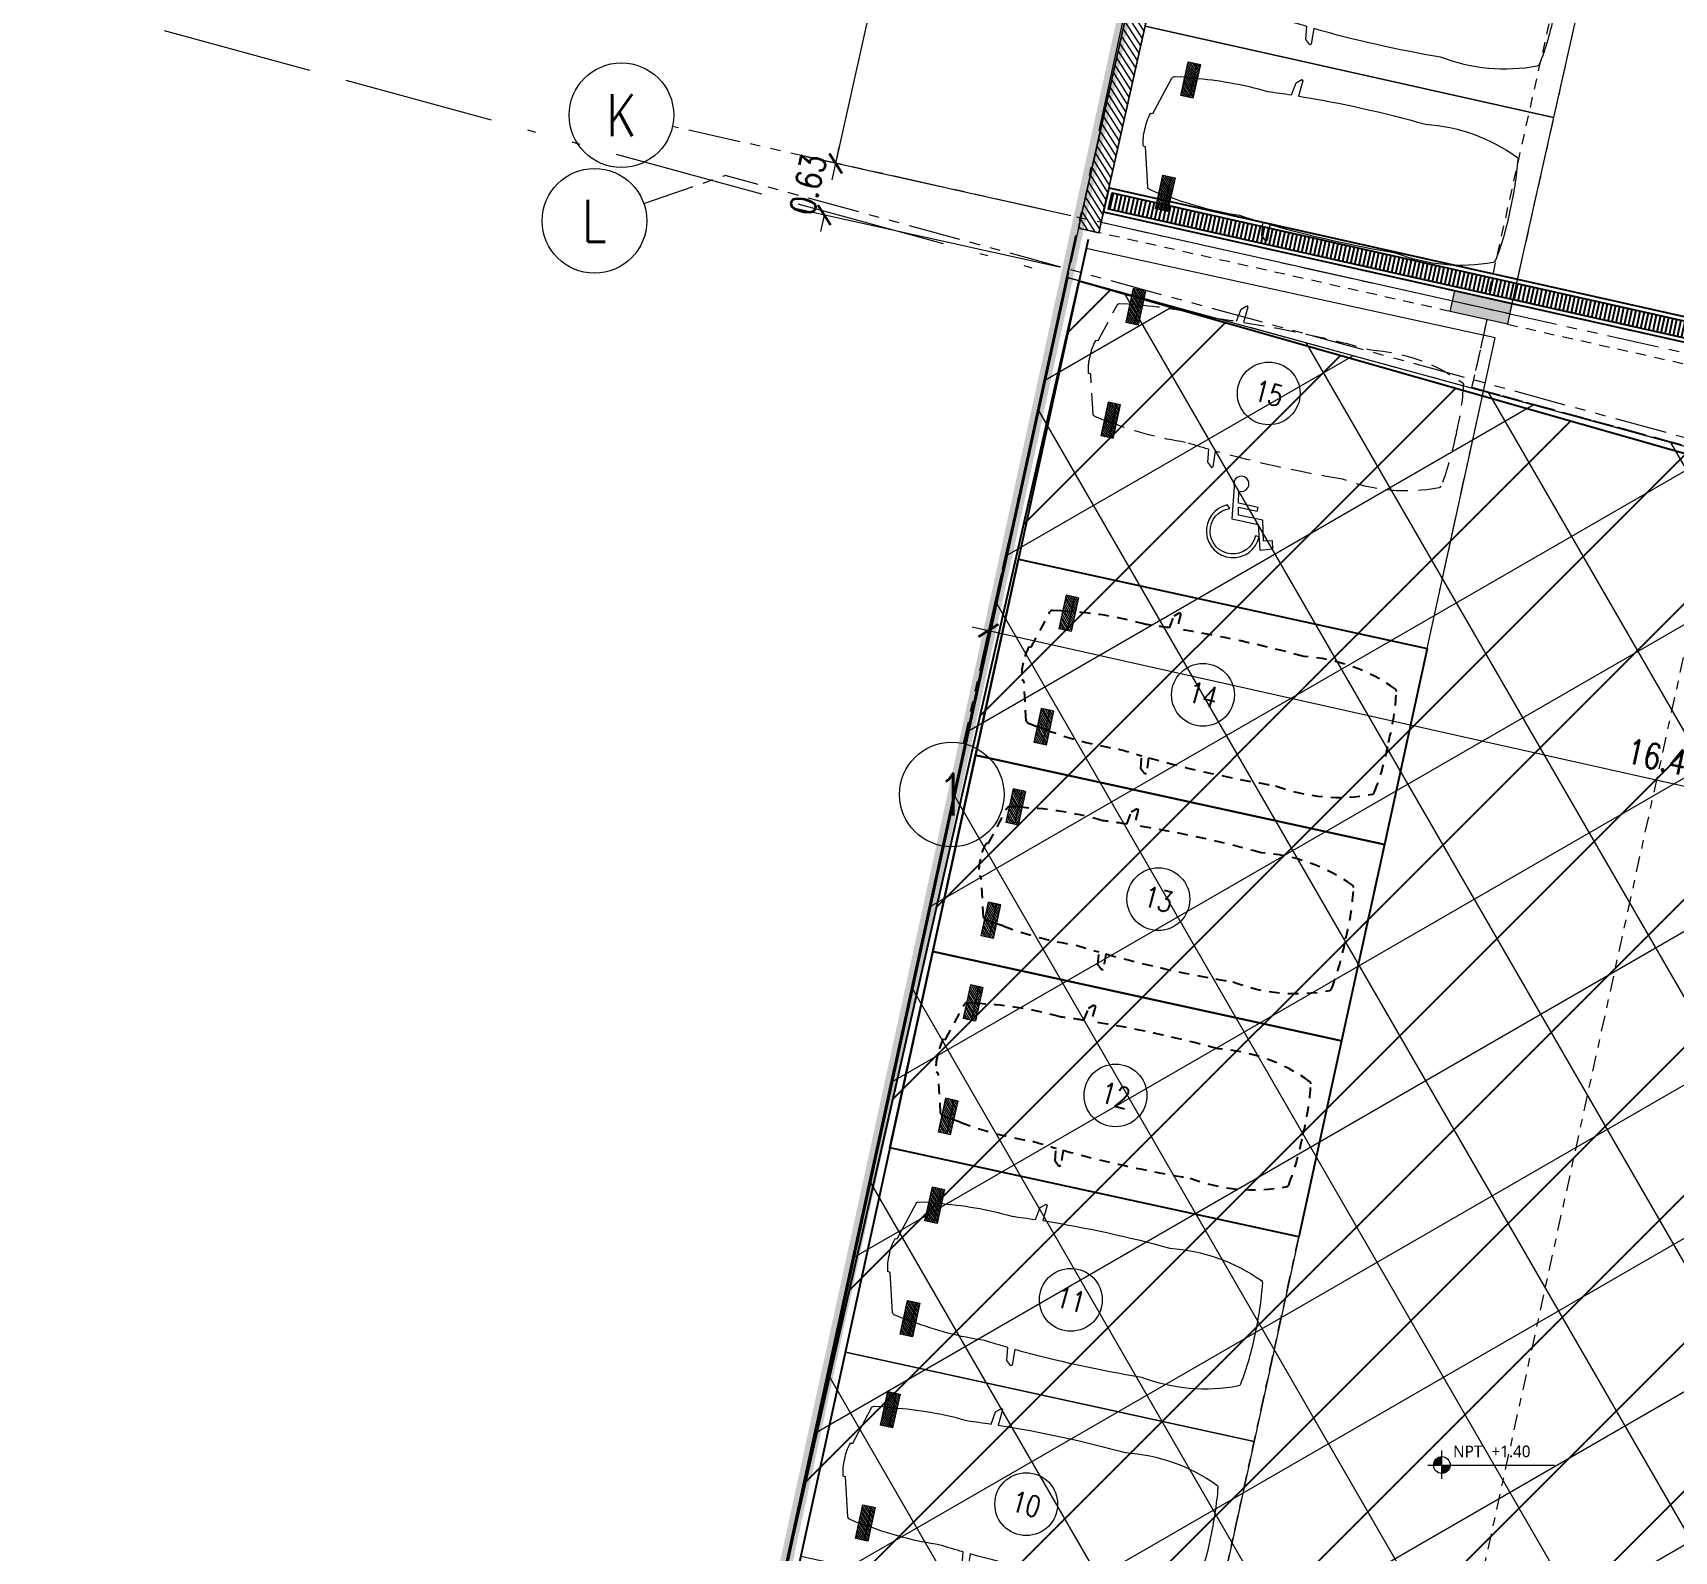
# Model space of a CAD drawing. Header units: inches. Extents: x 0 to 766, y -245 to 236.
# Drawn here: x 168.11 to 187.72, y 71.21 to 89.35 of the extents above; entities that cross this region are included whole.
import ezdxf
from ezdxf.enums import TextEntityAlignment as Align

# ---------------------------------------------------------------- set-up
doc = ezdxf.new("R2010")
doc.units = ezdxf.units.IN
doc.header["$MEASUREMENT"] = 0
for name, pattern in [('1P$0$HIDDEN', [0.375, 0.25, -0.125]), ('1P$0$HIDDEN2', [0.1875, 0.125, -0.0625]), ('ACAD_ISO13W100', [36, 12, -3, 12, -3, 0, -3, 0, -3]), ('CENTER', [2, 1.25, -0.25, 0.25, -0.25]), ('DASHED2', [0.375, 0.25, -0.125]), ('HIDDEN2', [0.1875, 0.125, -0.0625]), ('PHANTOM', [2.5, 1.25, -0.25, 0.25, -0.25, 0.25, -0.25])]:
    doc.linetypes.add(name, pattern=pattern)
doc.layers.get('DEFPOINTS').update_dxf_attribs({"color": 251, "lineweight": 9})
for name, color, linetype, lineweight in [('000 SOS 911 SOPORTES ACI', 3, 'Continuous', 25), ('1P$0$A-ESTRUCTURA-HATCH', 251, 'Continuous', 9), ('1P$0$A-ESTRUCTURA-MUROS', 251, 'Continuous', 9), ('1P$0$A-ESTRUCTURA-PLACAS', 251, 'Continuous', 9), ('1P$0$A-ESTRUCTURA-VIGAS', 251, '1P$0$HIDDEN2', 9), ('1P$0$A-MOBILIARIO', 251, 'Continuous', 9), ('1P$0$A-MUROS', 251, 'Continuous', 9), ('1P$0$A-PROYECCIONES', 251, '1P$0$HIDDEN', 9), ('AUTOS', 251, 'Continuous', 9), ('BOTALLANTAS', 251, 'Continuous', 9), ('COTAS-EXTER', 251, 'Continuous', 9), ('DLP_ETAPAS', 251, 'Continuous', 9), ('DLP_HATCH', 251, 'Continuous', 9), ('EJES', 251, 'PHANTOM', 9), ('MUMERACIONESTAC', 251, 'Continuous', 9), ('MURO-BAJO', 251, 'Continuous', 9), ('PROYECCIONES', 251, 'HIDDEN2', 9), ('XREF_PAISAJISMO_200612$0$A-AN-TEXT-NIVEL', 251, 'Continuous', 9), ('XREF_VEGETACION_200612$0$0_PA_alternathera verde', 251, 'Continuous', 9)]:
    doc.layers.add(name, color=color, linetype=linetype, lineweight=lineweight)
doc.layers.add('relleno', color=7, linetype='Continuous')
doc.styles.add('ROMANS', font='romans.shx', dxfattribs={"width": 0.8})
doc.styles.add('TXT_COTAS', font='romans.shx', dxfattribs={"width": 0.8})
doc.styles.add('XREF_PAISAJISMO_200612$0$NIVEL50', font='l_10646.ttf', dxfattribs={"height": 0.2})
doc.dimstyles.new('DLP-COTA 200', dxfattribs={"dimtxt": 0.3, "dimasz": 0.2, "dimexe": 0.36, "dimexo": 0.12, "dimgap": 0.12, "dimtad": 1, "dimzin": 0, "dimdsep": 46, "dimtxsty": 'TXT_COTAS', "dimblk": 'ARCHTICK', "dimcen": 0.18, "dimdle": 0.2, "dimclrd": 256, "dimclre": 256, "dimclrt": 2, "dimadec": 0, "dimazin": 0, "dimtfac": 1, "dimtix": 1, "dimtofl": 0, "dimtmove": 2, "dimatfit": 3, "dimfxl": 0.36, "dimtolj": 1, "dimtzin": 0, "dimlwd": 9, "dimlwe": 9, "dimarcsym": 0})
pattern_1 = [(135, (197.33794, 7.870623), (-0.0141421356, -0.0141421356), [])]
pattern_2 = [(135, (206.14519, 11.580108), (-0.0141421356, -0.0141421356), [])]
pattern_3 = [(135, (206.14519, 9.18335), (-0.0141421356, -0.0141421356), [])]
pattern_4 = [(135, (-3223.194398, -2154.408426), (-0.01414213562, -0.01414213562), [])]
pattern_5 = [(135, (206.269898, 6.786592), (-0.0141421356, -0.0141421356), [])]
pattern_6 = [(135, (197.28794, 7.870623), (-0.0141421356, -0.0141421356), [])]
pattern_7 = [(135, (197.29044, 7.870623), (-0.0141421356, -0.0141421356), [])]

# ---------------------------------------------------------------- blocks, each defined once
blk = doc.blocks.new('XREF_PAISAJISMO_200612$0$NIVELES')
h = blk.add_hatch(color=256)
h.paths.add_polyline_path([(0, 0.081, 0.414214), (-0.086, -0.005), (0, -0.005)])
h.paths.add_polyline_path([(0.086, -0.005), (0, -0.005), (0, -0.09, 0.414214)])
for points in [[(0, -0.145), (0, 0.145)], [(-0.145, -0.005), (1.152, -0.005)]]:
    blk.add_lwpolyline(points)
blk.add_circle((0, -0.005), 0.0855)
at = {"style": 'XREF_PAISAJISMO_200612$0$NIVEL50'}
for tag, p in [('TIPONIVEL', (0.114, 0.008)), ('NIVELPISO', (0.506, 0.008))]:
    blk.add_attdef(tag, p, '', height=0.12, dxfattribs=at)
blk = doc.blocks.new('XREF_PAISAJISMO_200612')
at = {"layer": 'XREF_PAISAJISMO_200612$0$A-AN-TEXT-NIVEL'}
ref = blk.add_blockref('XREF_PAISAJISMO_200612$0$NIVELES', (28.821, 68.535), dxfattribs=dict(at, xscale=1.169359018536312, yscale=1.169359018536312, zscale=1.169359018536312))
ref.add_attrib('TIPONIVEL', 'NPT', dxfattribs={"layer": '0', "height": 0.1403, "style": 'XREF_PAISAJISMO_200612$0$NIVEL50'}).set_placement((28.954, 68.58), align=Align.BOTTOM_LEFT)
ref.add_attrib('NIVELPISO', '+1.40', dxfattribs={"layer": '0', "height": 0.1403, "style": 'XREF_PAISAJISMO_200612$0$NIVEL50'}).set_placement((29.413, 68.58), align=Align.BOTTOM_LEFT)
blk = doc.blocks.new('paisajismo et 1')
at = {"layer": 'XREF_VEGETACION_200612$0$0_PA_alternathera verde', "true_color": 0x99b29c, "transparency": 33554618}
h = blk.add_hatch(dxfattribs=at)
h.set_pattern_fill('STIP2', color=253, scale=0.1, angle=45, style=0, double=1, pattern_type=2)
h.set_pattern_definition([(45, (-0.05515, 0.06788), (-0.07071068, 0.07071068), [0, -0.1]), (45, (-0.03536, 0.06505), (-0.07071068, 0.07071068), [0, -0.1]), (45, (-0.02192, 0.04455), (-0.07071068, 0.07071068), [0, -0.1]), (45, (0.01909, 0.05303), (-0.07071068, 0.07071068), [0, -0.1]), (45, (-0.00849, 0.07637), (-0.07071068, 0.07071068), [0, -0.1]), (45, (-0.00636, 0.11243), (-0.07071068, 0.07071068), [0, -0.1]), (45, (-0.03606, 0.09263), (-0.07071068, 0.07071068), [0, -0.1]), (45, (0.02263, 0.09334), (-0.07071068, 0.07071068), [0, -0.1]), (45, (0.04172, 0.06718), (-0.07071068, 0.07071068), [0, -0.1]), (45, (0, 0.00424), (-0.07071068, 0.07071068), [0, -0.1]), (45, (-0.00141, 0.03111), (-0.07071068, 0.07071068), [0, -0.1]), (45, (0.02192, 0.02758), (-0.07071068, 0.07071068), [0, -0.1]), (45, (0.0198, 0.11597), (-0.07071068, 0.07071068), [0, -0.1]), (45, (0.01485, 0.07566), (-0.07071068, 0.07071068), [0, -0.1]), (45, (-0.01414, 0.09334), (-0.07071068, 0.07071068), [0, -0.1]), (45, (0.00424, 0.09899), (-0.07071068, 0.07071068), [0, -0.1]), (45, (-0.00212, 0.05445), (-0.07071068, 0.07071068), [0, -0.1]), (45, (-0.02051, 0.11243), (-0.07071068, 0.07071068), [0, -0.1]), (45, (0.04313, 0.09263), (-0.07071068, 0.07071068), [0, -0.1]), (45, (0.06223, 0.0693), (-0.07071068, 0.07071068), [0, -0.1]), (120.9638, (-0.027577, 0.053033), (0.141421532, -0.282842614), [0.0041231, -0.4081875]), (14.0362, (-0.030406, 0.079903), (-0.3535534264, -0.0707103627), [0.005831, -0.5772642]), (23.1986, (0.006364, 0.084146), (0.2828427255, 0.141421382), [0.0053852, -0.5331313]), (194.0362, (0.041012, 0.050912), (0.3535534264, 0.0707103627), [0.005831, -0.5772642]), (98.1301, (0.0099, 0.038184), (-0.0707106636, 0.3535533935), [0.005, -0.495]), (0, (-0.003536, 0.12657), (0.0707107, 0.0707107), [0.0056569, -0.1357645]), (146.3099, (0.035355, 0.077782), (-0.3535532764, 0.212132255), [0.005099, -0.5048029]), (8.1301, (-0.019799, 0.028284), (0.3535533935, 0.0707106636), [0.005, -0.495]), (0, (-0.05586, 0.08132), (0.0707107, 0.0707107), [0.0042426, -0.1371787])])
edge = h.paths.add_edge_path()
edge.add_line((32.891, 65.351), (32.16, 65.551))
edge.add_line((32.16, 65.551), (31.47, 62.389))
edge.add_line((31.47, 62.389), (31.314, 60.267))
edge.add_line((31.314, 60.267), (29.769, 53.19))
edge.add_arc((23.323, 58.608), 8.421, 319.9537, 349.3249)
edge.add_line((31.598, 57.048), (31.115, 57.18))
edge.add_line((31.115, 57.18), (31.642, 59.107))
edge.add_arc((42.443, 60.194), 10.855, 151.6317, 185.7458, ccw=False)
edge = h.paths.add_edge_path()
edge.add_line((34.669, 77.046), (34.669, 77.046))
edge.add_line((34.669, 77.046), (32.929, 69.073))
edge.add_line((32.929, 69.073), (33.412, 68.941))
edge.add_line((33.412, 68.941), (34.623, 74.488))
edge.add_arc((38.164, 73.539), 3.666, 149.503, 164.9935, ccw=False)
edge.add_line((35.005, 75.399), (34.349, 75.578))
edge.add_line((34.349, 75.578), (34.669, 77.046))
blk.add_blockref('XREF_PAISAJISMO_200612', (0, 0))
blk = doc.blocks.new('_ArchTick')
at = {"color": 0, "linetype": 'ByBlock', "const_width": 0.15}
blk.add_lwpolyline([(-0.5, -0.5), (0.5, 0.5)], dxfattribs=at)
blk = doc.blocks.new('*D239')
at = {"layer": 'COTAS-EXTER', "lineweight": 9, "transparency": 16777216}
for p, q in [((-51.357, -23.851), (-51.314, -23.655)), ((-48.547, -24.475), (-51.709, -23.772)), ((-48.683, -25.09), (-51.845, -24.388)), ((-51.494, -24.466), (-51.537, -24.661))]:
    blk.add_line(p, q, dxfattribs=at)
at = {"layer": 'DEFPOINTS', "color": 0, "transparency": 16777216}
for p in [(-51.494, -24.466), (-48.43, -24.501, 0), (-48.566, -25.116, 0)]:
    blk.add_point(p, dxfattribs=at)
at = {"layer": 'COTAS-EXTER', "lineweight": 9, "transparency": 16777216, "xscale": 0.2, "yscale": 0.2, "zscale": 0.2}
for p, rotation in [((-51.357, -23.851), 257.4710213271556), ((-51.494, -24.466), 77.47102132715563)]:
    blk.add_blockref('_ArchTick', p, dxfattribs=dict(at, rotation=rotation))
at = {"layer": 'COTAS-EXTER', "color": 2, "transparency": 16777216, "insert": (-51.689, -24.1), "char_height": 0.3, "attachment_point": 5, "rotation": 77.471, "style": 'TXT_COTAS'}
blk.add_mtext('\\A1;0.63', dxfattribs=at)
blk = doc.blocks.new('*D240')
at = {"layer": 'COTAS-EXTER', "lineweight": 9, "transparency": 16777216}
for p, q in [((-49.381, -28.755), (-49.611, -29.782)), ((-49.727, -29.387), (-33.284, -33.068)), ((-33.328, -32.348), (-33.558, -33.376))]:
    blk.add_line(p, q, dxfattribs=at)
at = {"layer": 'DEFPOINTS', "color": 0, "transparency": 16777216}
for p in [(-49.354, -28.637, 0), (-33.302, -32.231, 0), (-33.479, -33.024)]:
    blk.add_point(p, dxfattribs=at)
at = {"layer": 'COTAS-EXTER', "lineweight": 9, "transparency": 16777216, "xscale": 0.2, "yscale": 0.2, "zscale": 0.2}
for p, rotation in [((-49.532, -29.431), 167.3825817758398), ((-33.479, -33.024), 347.3825817758399)]:
    blk.add_blockref('_ArchTick', p, dxfattribs=dict(at, rotation=rotation))
at = {"layer": 'COTAS-EXTER', "color": 2, "transparency": 16777216, "insert": (-41.447, -30.964), "char_height": 0.3, "attachment_point": 5, "rotation": 347.3826, "style": 'TXT_COTAS'}
blk.add_mtext('\\A1;16.45', dxfattribs=at)
blk = doc.blocks.new('*D241')
at = {"layer": 'COTAS-EXTER', "lineweight": 9, "transparency": 16777216}
for p, q in [((-51.4, -24.044), (-48.379, -10.545)), ((-47.564, -10.933), (-48.774, -10.662)), ((-50.245, -24.098), (-51.708, -23.77))]:
    blk.add_line(p, q, dxfattribs=at)
at = {"layer": 'DEFPOINTS', "color": 0, "transparency": 16777216}
for p in [(-48.422, -10.741), (-47.447, -10.959, 0), (-50.128, -24.124, 0)]:
    blk.add_point(p, dxfattribs=at)
at = {"layer": 'COTAS-EXTER', "lineweight": 9, "transparency": 16777216, "xscale": 0.2, "yscale": 0.2, "zscale": 0.2}
for p, rotation in [((-48.422, -10.741), 77.38288257497175), ((-51.357, -23.849), 257.3828825749717)]:
    blk.add_blockref('_ArchTick', p, dxfattribs=dict(at, rotation=rotation))
at = {"layer": 'COTAS-EXTER', "color": 2, "transparency": 16777216, "insert": (-50.153, -17.236), "char_height": 0.3, "attachment_point": 5, "rotation": 77.3829, "style": 'TXT_COTAS'}
blk.add_mtext('\\A1;13.43', dxfattribs=at)
blk = doc.blocks.new('ETAPAS_EL-ROSARIO-01')
at = {"layer": 'DLP_HATCH'}
h = blk.add_hatch(dxfattribs=at)
h.set_pattern_fill('NET', color=8, scale=0.5, angle=30)
h.set_pattern_definition([(30, (-226598.6886, -8188115.8588), (-0.79375, 1.3748153285), []), (120, (-226598.6886, -8188115.8588), (-1.3748153285, -0.79375), [])])
edge = h.paths.add_edge_path()
edge.add_line((-5.119, -39.381), (-2.145, -34.363))
edge.add_line((-2.145, -34.363), (-0.724, -35.171))
edge.add_line((-0.724, -35.171), (6.174, -23.159))
edge.add_line((6.174, -23.159), (4.372, -12.487))
edge.add_line((4.372, -12.487), (3.084, -7.413))
edge.add_line((3.084, -7.413), (0.603, -1.453))
edge.add_line((0.603, -1.453), (-26.059, -11.422))
edge.add_line((-26.059, -11.422), (-38.307, -6.003))
edge.add_line((-38.307, -6.003), (-39.011, -15.829))
edge.add_line((-39.011, -15.829), (-41.046, -27.66))
edge.add_arc((-46.96, -26.643), 6, 309.9256, 350.2403, ccw=False)
edge.add_line((-43.109, -31.244), (-48.931, -36.117))
edge.add_line((-48.931, -36.117), (-63.585, -32.11))
edge.add_line((-63.585, -32.11), (-61.272, -23.647))
edge.add_line((-61.272, -23.647), (-60.866, -17.421))
edge.add_line((-60.866, -17.421), (-71.969, -14.997))
edge.add_line((-71.969, -14.997), (-72.464, -16.807))
edge.add_line((-72.464, -16.807), (-97.988, -9.828))
edge.add_line((-97.988, -9.828), (-103.811, -36.553))
edge.add_line((-103.811, -36.553), (-110.354, -66.425))
edge.add_line((-110.354, -66.425), (-53.618, -81.618))
edge.add_line((-53.618, -81.618), (-44.925, -72.72))
edge.add_line((-44.925, -72.72), (-5.119, -39.381))
at = {"linetype": 'ACAD_ISO13W100', "ltscale": 0.15, "elevation": 0}
blk.add_lwpolyline([(-78.109, 81.277), (-88.392, 34.187), (-103.805, -36.424), (-107.367, -52.745), (-110.354, -66.425), (-53.618, -81.618), (-44.925, -72.72), (-17.925, -50.099), (-5.119, -39.381), (-2.145, -34.363), (-0.724, -35.171), (6.174, -23.159), (4.372, -12.487), (3.084, -7.413), (-20.064, 48.188), (-17.843, 53.22), (-6.512, 82.826)], dxfattribs=at)
at = {"linetype": 'ACAD_ISO13W100', "ltscale": 0.15, "const_width": 0.15, "elevation": 0}
blk.add_lwpolyline([(-17.798, -50.026), (-35.144, -29.111), (-27.549, -11.979), (0.603, -1.453), (-20.064, 48.188), (-17.843, 53.22), (-6.512, 82.826), (-7.181, 89.794), (-15.588, 100.931), (-42.713, 107.001, -1.02258), (-57.863, 119.742), (-64.526, 119.385), (-69.526, 119.321), (-71.938, 108.589), (-78.109, 81.277), (-88.392, 34.187), (-103.805, -36.424), (-97.641, -37.725), (-101.901, -57.244), (-45.01, -72.8)], format="xyb", close=True, dxfattribs=at)
at = {"linetype": 'ACAD_ISO13W100', "ltscale": 0.15}
blk.add_lwpolyline([(8.323, 1.433), (-26.059, -11.422), (-38.307, -6.003), (-39.011, -15.829), (-41.046, -27.66, -0.177743), (-43.109, -31.244), (-48.931, -36.117), (-63.585, -32.11), (-61.272, -23.647), (-60.866, -17.421), (-71.969, -14.997), (-72.464, -16.807), (-109.902, -6.571)], format="xyb", dxfattribs=at)
at = {"ltscale": 0.15}
blk.add_lwpolyline([(-5.119, -39.381), (-2.145, -34.363), (-0.724, -35.171), (6.174, -23.159), (4.372, -12.487), (3.084, -7.413), (0.603, -1.453), (-26.059, -11.422), (-38.307, -6.003), (-39.011, -15.829), (-41.046, -27.66, -0.177743), (-43.109, -31.244), (-48.931, -36.117), (-63.585, -32.11), (-61.272, -23.647), (-60.866, -17.421), (-71.969, -14.997), (-72.464, -16.807), (-97.988, -9.828), (-103.811, -36.553), (-110.354, -66.425), (-53.618, -81.618), (-44.925, -72.72)], format="xyb", close=True, dxfattribs=at)
blk = doc.blocks.new('ESTACIONAMIENTO 2.5')
at = {"ltscale": 0.5}
h = blk.add_hatch(dxfattribs=at)
h.set_pattern_fill('_USER', color=41, scale=0.02, angle=135, style=0, pattern_type=0)
h.set_pattern_definition(pattern_1)
h.paths.add_polyline_path([(0.35, 4.255), (0.763, 4.255), (0.763, 4.405), (0.35, 4.405)])
edge = h.paths.add_edge_path(flags=17)
edge.add_line((0.35, 4.302), (0.763, 4.302))
h = blk.add_hatch(dxfattribs=at)
h.set_pattern_fill('_USER', color=41, scale=0.02, angle=135, style=0, pattern_type=0)
h.set_pattern_definition(pattern_1)
h.paths.add_polyline_path([(2.15, 4.255), (1.737, 4.255), (1.737, 4.405), (2.15, 4.405)])
edge = h.paths.add_edge_path(flags=17)
edge.add_line((2.15, 4.302), (1.737, 4.302))
at = {"color": 7, "ltscale": 0.5}
for p, q in [((0.35, 4.302), (0.763, 4.302)), ((2.15, 4.302), (1.737, 4.302))]:
    blk.add_line(p, q, dxfattribs=at)
at = {"ltscale": 0.5}
blk.add_lwpolyline([(0, 0), (2.5, 0), (2.5, 5), (0, 5)], close=True, dxfattribs=at)
at = {"color": 7, "ltscale": 0.5}
blk.add_lwpolyline([(2.038, 3.029), (2.225, 3.018), (2.239, 3.033), (2.186, 3.092), (2.032, 3.115, 0.005253), (2.011, 3.403, 0.053235), (1.973, 4.298), (1.96, 4.424), (1.941, 4.525), (1.936, 4.535, 0.218656), (1.917, 4.551), (1.456, 4.68), (1.452, 4.708, 0.091554), (1.25, 4.734, 0.09162), (1.048, 4.709), (1.044, 4.682), (0.583, 4.552, 0.218656), (0.564, 4.536), (0.559, 4.527), (0.54, 4.425), (0.527, 4.3, 0.053235), (0.489, 3.404, 0.005253), (0.468, 3.116), (0.314, 3.093), (0.261, 3.034), (0.275, 3.019), (0.462, 3.03, 0.028265), (0.46, 1.476, 0.139924), (0.605, 0.325, 0.272148), (0.629, 0.306, 0.035353), (1.25, 0.266, 0.045639), (1.869, 0.305, 0.272148), (1.893, 0.324, 0.139889), (2.04, 1.475, 0.028265)], format="xyb", close=True, dxfattribs=at)
for points in [[(0.35, 4.405), (0.35, 4.255), (0.763, 4.255), (0.763, 4.405)], [(1.737, 4.405), (1.737, 4.255), (2.15, 4.255), (2.15, 4.405)]]:
    blk.add_lwpolyline(points, close=True, dxfattribs=at)
blk = doc.blocks.new('A$C5B0679F2')
at = {"layer": 'MURO-BAJO', "linetype": 'ByBlock'}
for points in [[(0.7, 0.28), (0.64, 0.52), (0.342, 0.52), (0.323, 0.613), (0.551, 0.613), (0.551, 0.659), (0.313, 0.659), (0.284, 0.8, 4.631739), (0.22, 0.84), (0.273, 0.458), (0.597, 0.458), (0.679, 0.165), (0.829, 0.211), (0.806, 0.304)], [(0.593, 0.319, -1.909264), (0.223, 0.575), (0.186, 0.609, 1.829458), (0.638, 0.319)]]:
    blk.add_lwpolyline(points, format="xyb", close=True, dxfattribs=at)
blk = doc.blocks.new('A$C262252EC')
at = {"layer": 'BOTALLANTAS'}
h = blk.add_hatch(dxfattribs=at)
h.set_pattern_fill('_USER', color=41, scale=0.02, angle=135, style=0, pattern_type=0)
h.set_pattern_definition(pattern_4)
h.paths.add_polyline_path([(0.35, 4.2), (0.763, 4.2), (0.763, 4.35), (0.35, 4.35)])
edge = h.paths.add_edge_path(flags=17)
edge.add_line((0.35, 4.247), (0.763, 4.247))
h = blk.add_hatch(dxfattribs=at)
h.set_pattern_fill('_USER', color=41, scale=0.02, angle=135, style=0, pattern_type=0)
h.set_pattern_definition(pattern_4)
h.paths.add_polyline_path([(2.15, 4.2), (1.737, 4.2), (1.737, 4.35), (2.15, 4.35)])
edge = h.paths.add_edge_path(flags=17)
edge.add_line((2.15, 4.247), (1.737, 4.247))
at = {"linetype": 'DASHED2'}
for p, q in [((1.044, 4.625), (0.583, 4.496)), ((1.048, 4.653), (1.044, 4.625)), ((1.456, 4.627), (1.452, 4.654)), ((1.917, 4.497), (1.456, 4.627)), ((0.54, 4.369), (0.527, 4.243)), ((0.559, 4.47), (0.54, 4.369)), ((0.564, 4.48), (0.559, 4.47)), ((1.941, 4.472), (1.936, 4.481)), ((1.96, 4.37), (1.941, 4.472)), ((1.973, 4.245), (1.96, 4.37)), ((0.314, 3.037), (0.261, 2.978)), ((0.261, 2.978), (0.275, 2.963)), ((0.275, 2.963), (0.462, 2.974)), ((0.468, 3.06), (0.314, 3.037)), ((2.032, 3.061), (2.186, 3.038)), ((2.225, 2.964), (2.038, 2.975)), ((2.186, 3.038), (2.239, 2.979)), ((2.239, 2.979), (2.225, 2.964))]:
    blk.add_line(p, q, dxfattribs=at)
at = {"color": 2, "ltscale": 0.05}
blk.add_lwpolyline([(0, 5), (3.8, 5), (3.8, 0), (0, 0)], close=True, dxfattribs=at)
at = {"linetype": 'DASHED2'}
for centre, radius, start, end in [((1.221, 4.119), 0.561, 87.0584, 107.9827), ((1.282, 4.12), 0.561, 72.3318, 93.2712), ((0.591, 4.467), 0.03, 105.6463, 154.9822), ((1.909, 4.468), 0.03, 25.0178, 74.3537), ((4.701, 3.619), 4.221, 171.4928, 183.6817), ((-2.201, 3.62), 4.221, 356.3183, 8.5072), ((14.195, 2.175), 13.756, 175.1068, 176.3107), ((-11.695, 2.176), 13.756, 3.6893, 4.8932), ((14.195, 2.175), 13.756, 176.6707, 183.1468), ((-11.695, 2.176), 13.756, 356.8532, 3.3293), ((2.55, 1.102), 2.114, 171.3489, 203.2024), ((-0.048, 1.099), 2.113, 336.9069, 8.7682), ((0.635, 0.28), 0.03, 201.3347, 262.2316), ((1.132, 3.408), 3.197, 260.9906, 271.2479), ((1.275, 4.62), 4.41, 269.0349, 277.7684), ((1.867, 0.281), 0.03, 277.7684, 338.6653)]:
    blk.add_arc(centre, radius, start, end, dxfattribs=at)
at = {"layer": 'BOTALLANTAS'}
for p, q in [((0.35, 4.35), (0.763, 4.35)), ((0.35, 4.2), (0.35, 4.35)), ((0.763, 4.2), (0.763, 4.35)), ((2.15, 4.35), (1.737, 4.35)), ((1.737, 4.2), (1.737, 4.35)), ((2.15, 4.2), (2.15, 4.35)), ((0.35, 4.247), (0.763, 4.247)), ((0.35, 4.2), (0.763, 4.2)), ((2.15, 4.247), (1.737, 4.247)), ((2.15, 4.2), (1.737, 4.2))]:
    blk.add_line(p, q, dxfattribs=at)
blk = doc.blocks.new('PLAN_ETAPA-01_modificacion ingreso')
at = {"layer": 'BOTALLANTAS'}
h = blk.add_hatch(dxfattribs=at)
h.set_pattern_fill('_USER', color=41, scale=0.02, angle=135, style=0, pattern_type=0)
h.set_pattern_definition(pattern_2)
h.paths.add_polyline_path([(7.346, 48.192), (7.367, 47.78), (7.217, 47.772), (7.196, 48.184)])
edge = h.paths.add_edge_path(flags=17)
edge.add_line((7.299, 48.189), (7.32, 47.777))
h = blk.add_hatch(dxfattribs=at)
h.set_pattern_fill('_USER', color=41, scale=0.02, angle=135, style=0, pattern_type=0)
h.set_pattern_definition(pattern_2)
h.paths.add_polyline_path([(7.439, 46.394), (7.418, 46.806), (7.268, 46.798), (7.289, 46.386)])
edge = h.paths.add_edge_path(flags=17)
edge.add_line((7.392, 46.392), (7.371, 46.804))
h = blk.add_hatch(dxfattribs=at)
h.set_pattern_fill('_USER', color=41, scale=0.02, angle=135, style=0, pattern_type=0)
h.set_pattern_definition(pattern_3)
h.paths.add_polyline_path([(7.346, 45.795), (7.367, 45.383), (7.217, 45.375), (7.196, 45.787)])
edge = h.paths.add_edge_path(flags=17)
edge.add_line((7.299, 45.792), (7.32, 45.38))
h = blk.add_hatch(dxfattribs=at)
h.set_pattern_fill('_USER', color=41, scale=0.02, angle=135, style=0, pattern_type=0)
h.set_pattern_definition(pattern_3)
h.paths.add_polyline_path([(7.439, 43.997), (7.418, 44.409), (7.268, 44.401), (7.289, 43.989)])
edge = h.paths.add_edge_path(flags=17)
edge.add_line((7.392, 43.995), (7.371, 44.407))
h = blk.add_hatch(dxfattribs=at)
h.set_pattern_fill('_USER', color=41, scale=0.02, angle=135, style=0, pattern_type=0)
h.set_pattern_definition(pattern_5)
h.paths.add_polyline_path([(7.47, 43.398), (7.492, 42.986), (7.342, 42.978), (7.321, 43.39)])
edge = h.paths.add_edge_path(flags=17)
edge.add_line((7.424, 43.396), (7.445, 42.984))
h = blk.add_hatch(dxfattribs=at)
h.set_pattern_fill('_USER', color=41, scale=0.02, angle=135, style=0, pattern_type=0)
h.set_pattern_definition(pattern_5)
h.paths.add_polyline_path([(7.564, 41.6), (7.543, 42.012), (7.393, 42.005), (7.414, 41.593)])
edge = h.paths.add_edge_path(flags=17)
edge.add_line((7.517, 41.598), (7.496, 42.01))
at = {"color": 3}
for points in [[(7.275, 31.265), (6.177, 52.367)], [(6.328, 52.355), (7.425, 31.273)]]:
    blk.add_lwpolyline(points, dxfattribs=at)
at = {"color": 2, "ltscale": 0.05}
for points in [[(11.524, 48.709), (11.649, 46.313), (6.656, 46.053), (6.531, 48.45)], [(11.649, 46.313), (11.774, 43.916), (6.781, 43.656), (6.656, 46.053)], [(11.774, 43.916), (11.899, 41.519), (6.905, 41.259), (6.781, 43.656)]]:
    blk.add_lwpolyline(points, close=True, dxfattribs=at)
at = {"linetype": 'DASHED2', "ltscale": 0.5}
for points in [[(11.374, 47.5, -0.048614), (11.369, 46.88, -0.272148), (11.352, 46.855, -0.139889), (10.21, 46.648, -0.028265), (8.658, 46.57), (8.679, 46.384), (8.664, 46.369), (8.602, 46.419), (8.572, 46.571, -0.005253), (8.283, 46.577, -0.053235), (7.387, 46.569), (7.261, 46.575), (7.158, 46.589), (7.149, 46.593, -0.218656), (7.131, 46.611), (6.978, 47.065), (6.951, 47.067, -0.091554), (6.914, 47.268, -0.091554), (6.93, 47.471), (6.957, 47.476), (7.062, 47.944, -0.218656), (7.077, 47.963), (7.087, 47.968), (7.187, 47.993), (7.312, 48.012, -0.053235), (8.204, 48.097, -0.005253), (8.491, 48.133), (8.505, 48.287), (8.561, 48.344), (8.577, 48.331), (8.576, 48.143, -0.028265), (10.128, 48.226, -0.139889), (11.285, 48.139, -0.272148), (11.305, 48.116, -0.048614)], [(11.499, 45.103, -0.048614), (11.494, 44.483, -0.272148), (11.477, 44.458, -0.139889), (10.335, 44.252, -0.028265), (8.783, 44.173), (8.803, 43.987), (8.789, 43.972), (8.727, 44.022), (8.697, 44.174, -0.005253), (8.408, 44.181, -0.053235), (7.511, 44.172), (7.385, 44.178), (7.283, 44.192), (7.273, 44.196, -0.218656), (7.256, 44.214), (7.103, 44.668), (7.076, 44.671, -0.091554), (7.039, 44.871, -0.091554), (7.055, 45.074), (7.082, 45.079), (7.187, 45.547, -0.218656), (7.202, 45.567), (7.211, 45.572), (7.312, 45.596), (7.436, 45.616, -0.053235), (8.329, 45.7, -0.005253), (8.615, 45.736), (8.63, 45.891), (8.686, 45.947), (8.702, 45.934), (8.701, 45.746, -0.028265), (10.253, 45.829, -0.139889), (11.41, 45.742, -0.272148), (11.43, 45.72, -0.048614)], [(11.624, 42.706, -0.048614), (11.619, 42.086, -0.272148), (11.601, 42.061, -0.139889), (10.46, 41.855, -0.028265), (8.908, 41.776), (8.928, 41.59), (8.913, 41.575), (8.852, 41.625), (8.821, 41.777, -0.005253), (8.532, 41.784, -0.053235), (7.636, 41.775), (7.51, 41.781), (7.408, 41.795), (7.398, 41.799, -0.218656), (7.381, 41.818), (7.228, 42.272), (7.2, 42.274, -0.091554), (7.163, 42.474, -0.091554), (7.179, 42.678), (7.206, 42.683), (7.311, 43.15, -0.218656), (7.327, 43.17), (7.336, 43.175), (7.436, 43.199), (7.561, 43.219, -0.053235), (8.453, 43.303, -0.005253), (8.74, 43.34), (8.755, 43.494), (8.811, 43.55), (8.827, 43.537), (8.826, 43.349, -0.028265), (10.378, 43.433, -0.139889), (11.534, 43.346, -0.272148), (11.555, 43.323, -0.048614)]]:
    blk.add_lwpolyline(points, format="xyb", close=True, dxfattribs=at)
at = {"layer": 'BOTALLANTAS'}
for p, q in [((7.346, 48.192), (7.196, 48.184)), ((7.196, 48.184), (7.217, 47.772)), ((7.299, 48.189), (7.32, 47.777)), ((7.346, 48.192), (7.367, 47.78)), ((7.367, 47.78), (7.217, 47.772)), ((7.418, 46.806), (7.268, 46.798)), ((7.289, 46.386), (7.268, 46.798)), ((7.392, 46.392), (7.371, 46.804)), ((7.439, 46.394), (7.418, 46.806)), ((7.439, 46.394), (7.289, 46.386)), ((7.346, 45.795), (7.196, 45.787)), ((7.196, 45.787), (7.217, 45.375)), ((7.299, 45.792), (7.32, 45.38)), ((7.346, 45.795), (7.367, 45.383)), ((7.367, 45.383), (7.217, 45.375)), ((7.418, 44.409), (7.268, 44.401)), ((7.289, 43.989), (7.268, 44.401)), ((7.392, 43.995), (7.371, 44.407)), ((7.439, 43.997), (7.418, 44.409)), ((7.439, 43.997), (7.289, 43.989)), ((7.47, 43.398), (7.321, 43.39)), ((7.321, 43.39), (7.342, 42.978)), ((7.424, 43.396), (7.445, 42.984)), ((7.47, 43.398), (7.492, 42.986)), ((7.492, 42.986), (7.342, 42.978)), ((7.543, 42.012), (7.393, 42.005)), ((7.414, 41.593), (7.393, 42.005)), ((7.517, 41.598), (7.496, 42.01)), ((7.564, 41.6), (7.543, 42.012)), ((7.564, 41.6), (7.414, 41.593))]:
    blk.add_line(p, q, dxfattribs=at)
at = {"layer": 'MUMERACIONESTAC', "color": 2, "linetype": 'Continuous'}
for centre in [(8.894, 51.148), (9.086, 47.466), (9.216, 44.97), (9.34, 42.573), (9.47, 40.076), (9.6, 37.58)]:
    blk.add_circle(centre, 0.375, dxfattribs=at)
at = {"layer": 'PROYECCIONES', "color": 6, "linetype": 'CENTER', "ltscale": 0.15}
for points in [[(6.347, 5.268), (5.649, 19.008, -0.127562), (9.778, 28.068, -0.027947), (11.94, 30.391, 0.289607), (12.44, 31.122), (11.361, 51.848)], [(9.512, 5.935), (8.603, 18.489, -0.167567), (14.088, 28.296, 0.212621), (15.414, 31.699), (14.406, 51.401)]]:
    blk.add_lwpolyline(points, format="xyb", dxfattribs=at)
at = {"rotation": 2.978518868466856}
blk.add_blockref('A$C5B0679F2', (8.614, 49.114), dxfattribs=at)
at = {"layer": 'AUTOS', "xscale": -1}
for name, p, rotation in [('A$C262252EC', (11.327, 52.504), 92.97851886846684), ('ESTACIONAMIENTO 2.5', (11.899, 41.519), 92.9785188844966), ('ESTACIONAMIENTO 2.5', (12.029, 39.022), 92.9785188844966)]:
    blk.add_blockref(name, p, dxfattribs=dict(at, rotation=rotation))
at = {"layer": 'MUMERACIONESTAC', "linetype": 'Continuous', "style": 'ROMANS', "width": 0.8}
for s, p in [('15', (8.894, 51.148)), ('14', (9.086, 47.466)), ('13', (9.216, 44.97)), ('12', (9.34, 42.573)), ('11', (9.47, 40.076)), ('10', (9.6, 37.58))]:
    blk.add_text(s, height=0.25, dxfattribs=at).set_placement(p, align=Align.MIDDLE_CENTER)
blk = doc.blocks.new('*U230')
at = {"ltscale": 0.5}
h = blk.add_hatch(dxfattribs=at)
h.set_pattern_fill('_USER', color=41, scale=0.02, angle=135, style=0, pattern_type=0)
h.set_pattern_definition(pattern_6)
h.paths.add_polyline_path([(0.3, 4.255), (0.713, 4.255), (0.713, 4.405), (0.3, 4.405)])
edge = h.paths.add_edge_path(flags=17)
edge.add_line((0.3, 4.302), (0.713, 4.302))
h = blk.add_hatch(dxfattribs=at)
h.set_pattern_fill('_USER', color=41, scale=0.02, angle=135, style=0, pattern_type=0)
h.set_pattern_definition(pattern_6)
h.paths.add_polyline_path([(2.1, 4.255), (1.687, 4.255), (1.687, 4.405), (2.1, 4.405)])
edge = h.paths.add_edge_path(flags=17)
edge.add_line((2.1, 4.302), (1.687, 4.302))
at = {"color": 7, "ltscale": 0.5}
for p, q in [((0.3, 4.302), (0.713, 4.302)), ((2.1, 4.302), (1.687, 4.302))]:
    blk.add_line(p, q, dxfattribs=at)
at = {"ltscale": 0.5}
blk.add_lwpolyline([(0, 0), (2.4, 0), (2.4, 5), (0, 5)], close=True, dxfattribs=at)
at = {"color": 7, "ltscale": 0.5}
blk.add_lwpolyline([(1.988, 3.029), (2.175, 3.018), (2.189, 3.033), (2.136, 3.092), (1.982, 3.115, 0.005253), (1.961, 3.403, 0.053235), (1.923, 4.298), (1.91, 4.424), (1.891, 4.525), (1.886, 4.535, 0.218656), (1.867, 4.551), (1.406, 4.68), (1.402, 4.708, 0.091554), (1.2, 4.734, 0.09162), (0.998, 4.709), (0.994, 4.682), (0.533, 4.552, 0.218656), (0.514, 4.536), (0.509, 4.527), (0.49, 4.425), (0.477, 4.3, 0.053235), (0.439, 3.404, 0.005253), (0.418, 3.116), (0.264, 3.093), (0.211, 3.034), (0.225, 3.019), (0.412, 3.03, 0.028265), (0.41, 1.476, 0.139924), (0.555, 0.325, 0.272148), (0.579, 0.306, 0.035353), (1.2, 0.266, 0.045639), (1.819, 0.305, 0.272148), (1.843, 0.324, 0.139889), (1.99, 1.475, 0.028265)], format="xyb", close=True, dxfattribs=at)
for points in [[(0.3, 4.405), (0.3, 4.255), (0.713, 4.255), (0.713, 4.405)], [(1.687, 4.405), (1.687, 4.255), (2.1, 4.255), (2.1, 4.405)]]:
    blk.add_lwpolyline(points, close=True, dxfattribs=at)
blk = doc.blocks.new('*U231')
at = {"ltscale": 0.5}
h = blk.add_hatch(dxfattribs=at)
h.set_pattern_fill('_USER', color=41, scale=0.02, angle=135, style=0, pattern_type=0)
h.set_pattern_definition(pattern_7)
h.paths.add_polyline_path([(0.302, 4.255), (0.715, 4.255), (0.715, 4.405), (0.302, 4.405)])
edge = h.paths.add_edge_path(flags=17)
edge.add_line((0.302, 4.302), (0.715, 4.302))
h = blk.add_hatch(dxfattribs=at)
h.set_pattern_fill('_USER', color=41, scale=0.02, angle=135, style=0, pattern_type=0)
h.set_pattern_definition(pattern_7)
h.paths.add_polyline_path([(2.102, 4.255), (1.69, 4.255), (1.69, 4.405), (2.102, 4.405)])
edge = h.paths.add_edge_path(flags=17)
edge.add_line((2.102, 4.302), (1.69, 4.302))
at = {"color": 7, "ltscale": 0.5}
for p, q in [((0.302, 4.302), (0.715, 4.302)), ((2.102, 4.302), (1.69, 4.302))]:
    blk.add_line(p, q, dxfattribs=at)
at = {"ltscale": 0.5}
blk.add_lwpolyline([(0, 0), (2.405, 0), (2.405, 5), (0, 5)], close=True, dxfattribs=at)
at = {"color": 7, "ltscale": 0.5}
blk.add_lwpolyline([(1.99, 3.029), (2.177, 3.018), (2.191, 3.033), (2.138, 3.092), (1.985, 3.115, 0.005253), (1.963, 3.403, 0.053235), (1.925, 4.298), (1.912, 4.424), (1.893, 4.525), (1.889, 4.535, 0.218656), (1.87, 4.551), (1.408, 4.68), (1.405, 4.708, 0.091554), (1.202, 4.734, 0.09162), (1, 4.709), (0.997, 4.682), (0.535, 4.552, 0.218656), (0.516, 4.536), (0.512, 4.527), (0.493, 4.425), (0.48, 4.3, 0.053235), (0.442, 3.404, 0.005253), (0.42, 3.116), (0.267, 3.093), (0.214, 3.034), (0.228, 3.019), (0.415, 3.03, 0.028265), (0.412, 1.476, 0.139924), (0.557, 0.325, 0.272148), (0.581, 0.306, 0.035353), (1.202, 0.266, 0.045639), (1.822, 0.305, 0.272148), (1.846, 0.324, 0.139889), (1.993, 1.475, 0.028265)], format="xyb", close=True, dxfattribs=at)
for points in [[(0.302, 4.405), (0.302, 4.255), (0.715, 4.255), (0.715, 4.405)], [(1.69, 4.405), (1.69, 4.255), (2.102, 4.255), (2.102, 4.405)]]:
    blk.add_lwpolyline(points, close=True, dxfattribs=at)
blk = doc.blocks.new('COTASYEJES')
at = {"layer": 'EJES', "ltscale": 0.5}
for p, q in [((-43.223, -1.247, 0), (-49.834, -30.78)), ((-31.766, -28.231, 0), (-53.308, -23.409, 0)), ((-53.65, -24.33, 0), (-52.677, -23.992, 0)), ((-20.936, -32.67, 0), (-52.677, -23.992, 0))]:
    blk.add_line(p, q, dxfattribs=at)
at = {"layer": 'EJES', "linetype": 'Continuous'}
for centre in [(-53.918, -23.273, 0), (-54.24, -24.535, 0), (-49.971, -31.39)]:
    blk.add_circle(centre, 0.625, dxfattribs=at)
at = {"layer": 'EJES', "color": 1, "linetype": 'Continuous', "style": 'ROMANS', "width": 0.8}
for s, p in [('K', (-53.918, -23.273, 0)), ('L', (-54.24, -24.535, 0)), ('1', (-49.971, -31.39))]:
    blk.add_text(s, height=0.5, dxfattribs=at).set_placement(p, align=Align.MIDDLE_CENTER)
at = {"layer": 'COTAS-EXTER', "color": 1}
dim = blk.add_linear_dim(base=(-48.422, -10.741, 0), p1=(-50.128, -24.124, 0), p2=(-47.447, -10.959, 0), angle=257.3829, dimstyle='DLP-COTA 200', dxfattribs=at)
dim.commit()
dim.dimension.update_dxf_attribs({"geometry": '*D241', "text_midpoint": (-50.153, -17.236, 0)})
at = {"layer": 'COTAS-EXTER'}
for p1, p2, distance, picture, middle in [((-48.43, -24.501, 0), (-48.566, -25.116, 0), -2.999, '*D239', (-51.689, -24.1, 0)), ((-49.354, -28.637, 0), (-33.302, -32.231, 0), -0.813, '*D240', (-41.447, -30.964, 0))]:
    dim = blk.add_aligned_dim(p1=p1, p2=p2, distance=distance, dimstyle='DLP-COTA 200', dxfattribs=at)
    dim.commit()
    dim.dimension.update_dxf_attribs({"geometry": picture, "text_midpoint": middle})

msp = doc.modelspace()

# ---------------------------------------------------------------- block references
at = {"color": 251}
for name, p in [('COTASYEJES', (229.057, 111.642, 0)), ('paisajismo et 1', (156.122, 3.709, 0))]:
    msp.add_blockref(name, p, dxfattribs=at)
at = {"layer": 'DLP_ETAPAS', "color": 251}
msp.add_blockref('ETAPAS_EL-ROSARIO-01', (278.46, 96.255, 0), dxfattribs=at)

# ---------------------------------------------------------------- next in the draw order: block references
at = {"color": 251, "rotation": 344.7077915635685}
msp.add_blockref('PLAN_ETAPA-01_modificacion ingreso', (160.805, 38.053, 0), dxfattribs=at)

# ---------------------------------------------------------------- next in the draw order: hatches: boundary and pattern name
h = msp.add_hatch()
h.set_pattern_fill('_USER', color=251, scale=0.05, angle=-102.6173, pattern_type=0)
h.set_pattern_definition([(257.3827084705, (-7940759.684686, 2009655.31479), (0.04879254415742, -0.01092188787005), [])])
h.paths.add_polyline_path([(191.64, 85.06), (191.596, 84.865), (180.96, 87.246), (181.003, 87.442)])
at = {"layer": '1P$0$A-ESTRUCTURA-HATCH'}
h = msp.add_hatch(dxfattribs=at)
h.set_pattern_fill('ANSI31', color=251, scale=0.02, angle=-102.6173)
h.set_pattern_definition([(302.3827084705, (-226829.255196, -8187900.86486), (0.0536250893731, 0.03400881929336), [])])
h.paths.add_polyline_path([(201.889, 106.812), (204.583, 118.849), (204.388, 118.893), (201.694, 106.856)])
h.paths.add_polyline_path([(200.831, 103.001), (200.501, 101.527), (200.696, 101.483), (201.026, 102.958)])
edge = h.paths.add_edge_path()
edge.add_arc((193.454, 92.934), 9.7, 257.3827, 437.3827)
edge.add_line((195.573, 102.4), (195.529, 102.204))
edge.add_arc((193.454, 92.934), 9.5, -101.7126, 77.3827, ccw=False)
edge.add_line((191.525, 83.632), (192.06, 86.021))
edge.add_line((192.06, 86.021), (191.914, 86.054))
edge.add_line((191.914, 86.054), (191.335, 83.468))
edge = h.paths.add_edge_path(flags=17)
edge.add_arc((193.454, 92.934), 3.3, -102.6164, -52.6226)
edge.add_line((195.457, 90.312), (192.99, 90.864))
edge.add_line((192.99, 90.864), (193.023, 91.01))
edge.add_line((193.023, 91.01), (195.606, 90.432))
edge.add_arc((193.454, 92.934), 3.3, -49.3007, 77.3827)
edge.add_line((194.175, 96.154), (194.218, 96.349))
edge.add_arc((193.454, 92.934), 3.5, -100.1599, 77.3826, ccw=False)
edge.add_line((192.836, 89.489), (192.257, 86.9))
edge.add_line((192.257, 86.9), (192.11, 86.932))
edge.add_line((192.11, 86.932), (192.733, 89.714))
h.paths.add_polyline_path([(188.775, 122.388), (180.845, 86.965), (180.601, 87.019), (188.531, 122.443)])
h = msp.add_hatch(color=251, dxfattribs=at)
h.dxf.hatch_style = 1
h.paths.add_polyline_path([(201.026, 102.958), (201.889, 106.812), (196.815, 107.948), (196.305, 105.669), (196.451, 105.637), (196.928, 107.769), (198.929, 107.321), (198.099, 103.613), (198.245, 103.58), (199.075, 107.288), (201.661, 106.709), (200.864, 103.148), (199.254, 103.508), (199.221, 103.362)])
h.paths.add_polyline_path([(185.779, 86.116), (185.725, 85.872), (185.042, 86.025), (185.096, 86.269)])
h.paths.add_polyline_path([(187.354, 93.152), (187.3, 92.908), (186.616, 93.061), (186.671, 93.305)])
h.paths.add_polyline_path([(188.929, 100.188), (188.874, 99.944), (188.191, 100.097), (188.246, 100.341)])
h.paths.add_polyline_path([(190.504, 107.224), (190.449, 106.98), (189.766, 107.133), (189.821, 107.377)])
h.paths.add_polyline_path([(192.079, 114.26), (192.024, 114.016), (191.341, 114.169), (191.396, 114.413)])
h.paths.add_polyline_path([(198.617, 112.796), (198.563, 112.552), (197.879, 112.705), (197.934, 112.949)])
h.paths.add_polyline_path([(193.654, 121.296), (193.599, 121.052), (192.916, 121.205), (192.971, 121.449)])
h.paths.add_polyline_path([(200.192, 119.832), (200.138, 119.588), (199.454, 119.741), (199.509, 119.985)])
h.paths.add_polyline_path([(193.719, 121.589), (193.665, 121.345), (192.982, 121.497), (193.036, 121.741)])
h.paths.add_polyline_path([(200.258, 120.125), (200.203, 119.881), (199.52, 120.034), (199.575, 120.278)])
at = {"layer": 'relleno'}
h = msp.add_hatch(dxfattribs=at)
h.set_pattern_fill('ANSI31', color=4, scale=10)
h.set_pattern_definition([(45, (-1870.4625, 1547.3927), (-0.8838835, 0.8838835), [])])
h.paths.add_polyline_path([(205.81, 79.213), (180.609, 86.39), (174.888, 61.252), (183.071, 59.391), (181.943, 53.667), (198.714, 49.607)])

# ---------------------------------------------------------------- next in the draw order: linework, layer by layer
at = {"color": 251, "elevation": 0}
for points in [[(191.7, 85.098), (191.634, 84.806), (180.9, 87.209), (180.966, 87.501)], [(191.64, 85.06), (191.596, 84.865), (180.96, 87.246), (181.003, 87.442)]]:
    msp.add_lwpolyline(points, close=True, dxfattribs=at)
at = {"layer": '000 SOS 911 SOPORTES ACI', "color": 4, "elevation": 0}
msp.add_lwpolyline([(180.603, 86.391), (205.81, 79.213), (198.714, 49.607), (181.943, 53.667), (183.071, 59.391), (174.888, 61.252), (180.609, 86.39)], dxfattribs=at)
at = {"layer": '1P$0$A-ESTRUCTURA-MUROS', "color": 251, "elevation": 0}
msp.add_lwpolyline([(188.775, 122.388), (180.845, 86.965), (180.601, 87.019), (188.531, 122.443)], close=True, dxfattribs=at)
at = {"layer": '1P$0$A-ESTRUCTURA-PLACAS', "color": 251, "elevation": 0}
msp.add_lwpolyline([(185.779, 86.116), (185.725, 85.872), (185.042, 86.025), (185.096, 86.269)], close=True, dxfattribs=at)
at = {"layer": '1P$0$A-ESTRUCTURA-VIGAS', "color": 251, "elevation": 0}
for points in [[(187.007, 92.974), (185.486, 86.182)], [(187.3, 92.908), (185.779, 86.116)], [(185.096, 86.269), (180.9, 87.209)], [(185.042, 86.025), (180.845, 86.965)], [(185.779, 86.116), (191.634, 84.806)], [(185.481, 85.927), (185.3, 85.118), (191.335, 83.468)], [(185.725, 85.872), (191.58, 84.562)]]:
    msp.add_lwpolyline(points, dxfattribs=at)
at = {"layer": '1P$0$A-MUROS', "color": 251}
for p, q in [((188.531, 122.445, 0), (180.601, 87.019, 0)), ((180.845, 86.965, 0), (188.775, 122.391, 0)), ((180.601, 87.019, 0), (180.845, 86.965, 0))]:
    msp.add_line(p, q, dxfattribs=at)
at = {"layer": '1P$0$A-MUROS', "color": 251, "elevation": 0}
msp.add_lwpolyline([(185.779, 86.116), (185.725, 85.872), (185.042, 86.025), (185.096, 86.269)], close=True, dxfattribs=at)
at = {"layer": '1P$0$A-PROYECCIONES', "color": 251}
for p, q in [((185.481, 85.927, 0), (185.298, 85.112, 0)), ((185.3, 85.118, 0), (191.335, 83.468, 0))]:
    msp.add_line(p, q, dxfattribs=at)

# ---------------------------------------------------------------- next in the draw order: block references
at = {"layer": '1P$0$A-MOBILIARIO', "color": 251, "xscale": -1, "rotation": 77.38270776483584}
for name, p in [('*U230', (186.802, 90.683, 0)), ('*U231', (186.277, 88.341, 0))]:
    msp.add_blockref(name, p, dxfattribs=at)

doc.saveas('drawing.dxf')
